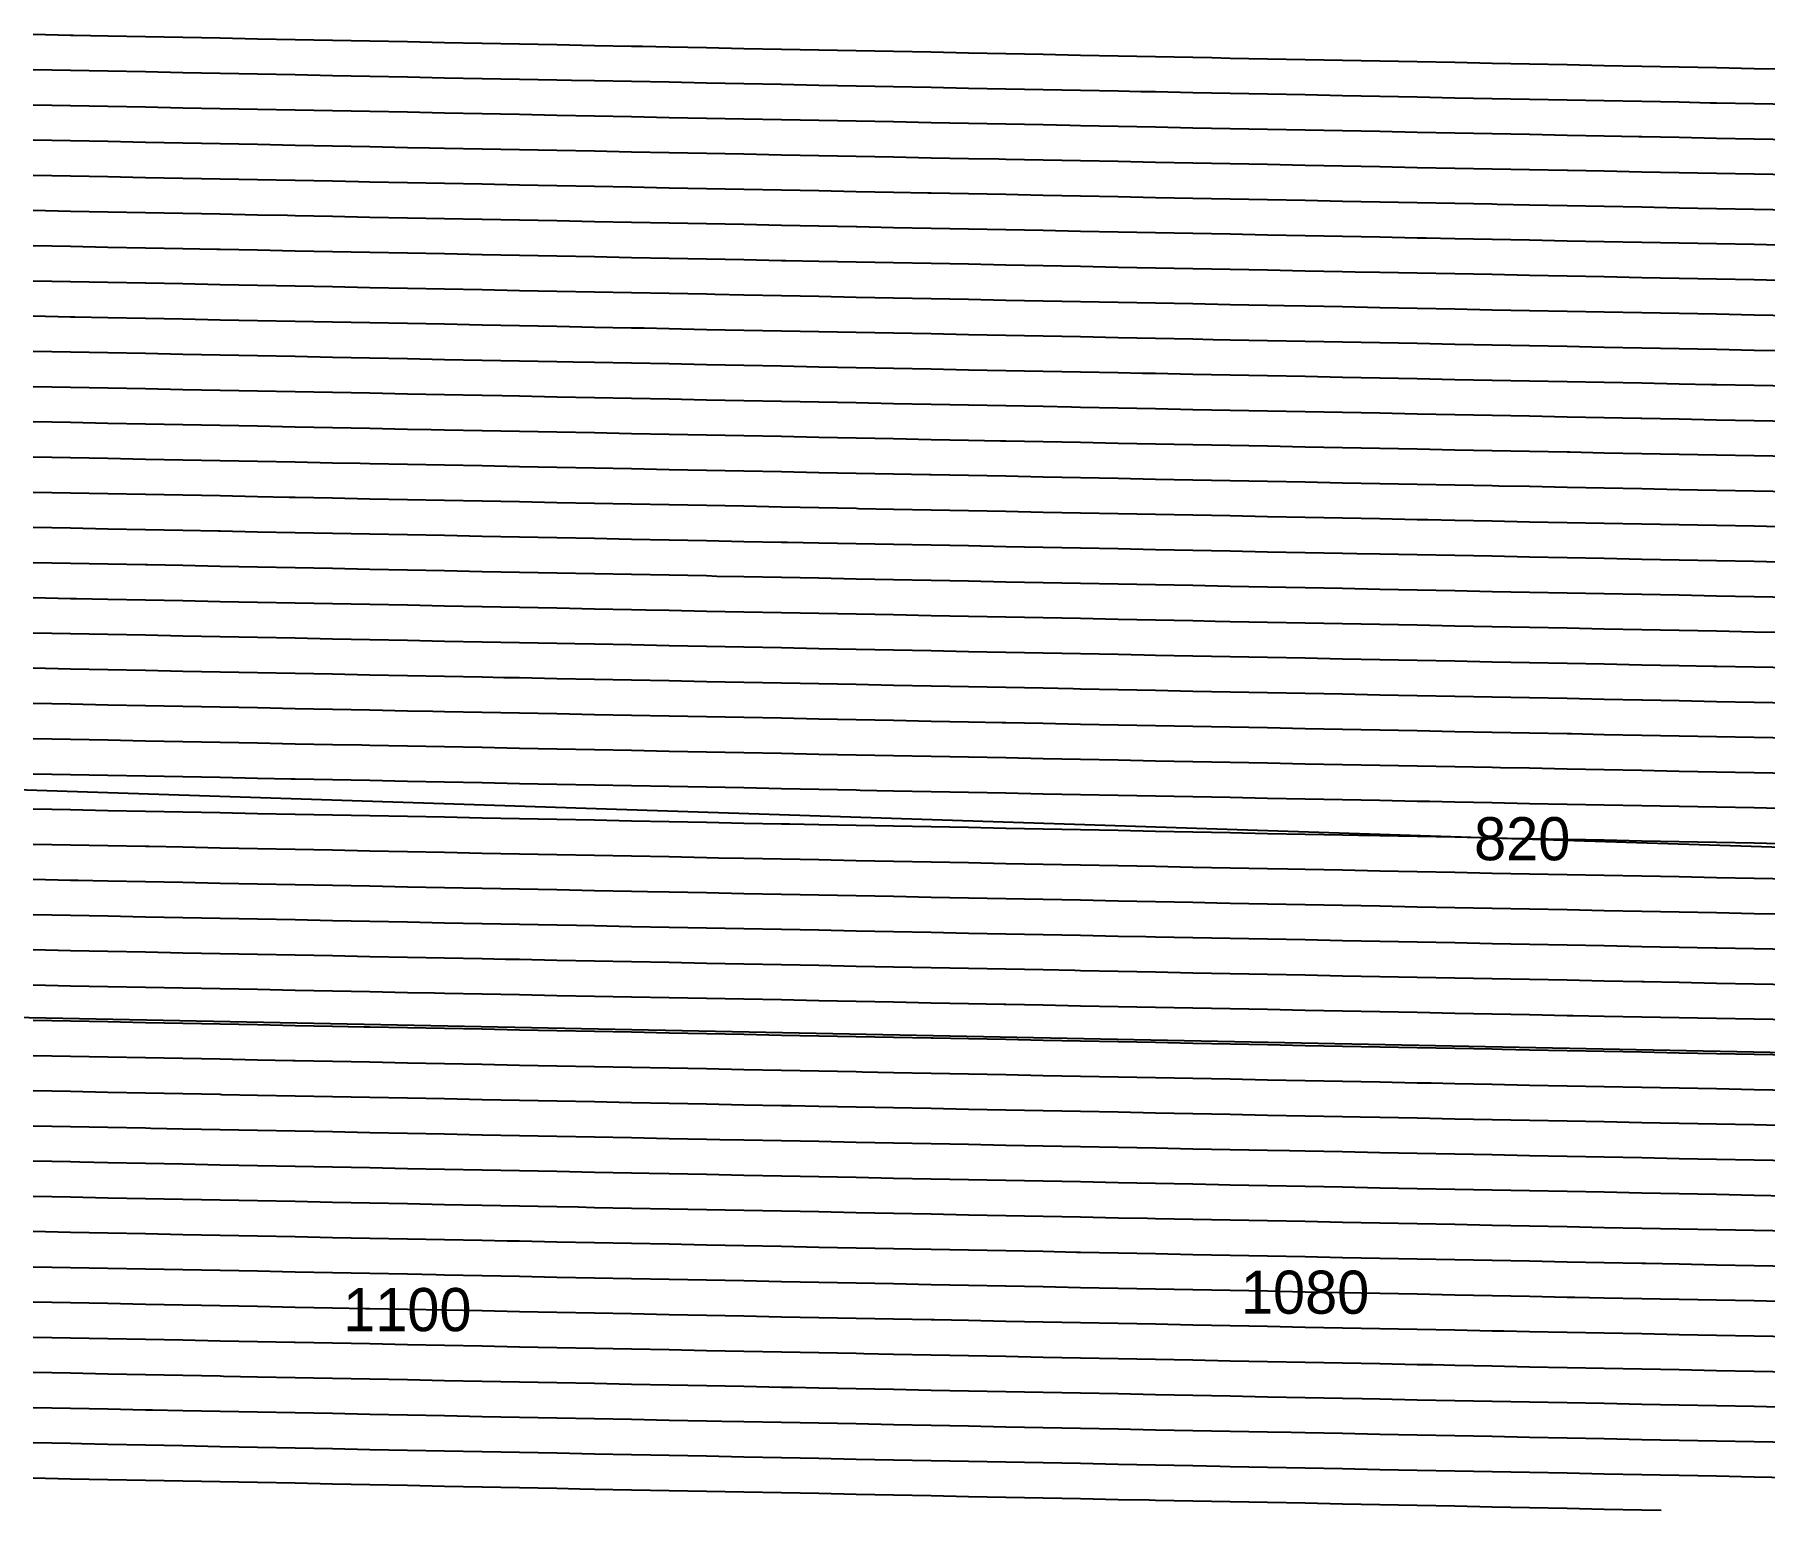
# Model space of a CAD drawing. Header units: metres. Extents: x 2416 to 4584, y 31 to 133.
# Drawn here: x 2984.2 to 3084.5, y 32.7 to 118.3 of the extents above; entities that cross this region are included whole.
import ezdxf
from ezdxf.enums import TextEntityAlignment as Align

# ---------------------------------------------------------------- set-up
doc = ezdxf.new("R2010")
doc.units = ezdxf.units.M
for name, color, linetype in [('Vs_1000', 7, 'Continuous'), ('Vs_1020', 7, 'Continuous'), ('Vs_1040', 7, 'Continuous'), ('Vs_1060', 7, 'Continuous'), ('Vs_1080', 7, 'Continuous'), ('Vs_1100', 7, 'Continuous'), ('Vs_1120', 7, 'Continuous'), ('Vs_1140', 7, 'Continuous'), ('Vs_1160', 7, 'Continuous'), ('Vs_1180', 7, 'Continuous'), ('Vs_1200', 7, 'Continuous'), ('Vs_380', 7, 'Continuous'), ('Vs_400', 7, 'Continuous'), ('Vs_420', 7, 'Continuous'), ('Vs_440', 7, 'Continuous'), ('Vs_460', 7, 'Continuous'), ('Vs_480', 7, 'Continuous'), ('Vs_500', 7, 'Continuous'), ('Vs_520', 7, 'Continuous'), ('Vs_540', 7, 'Continuous'), ('Vs_560', 7, 'Continuous'), ('Vs_580', 7, 'Continuous'), ('Vs_600', 7, 'Continuous'), ('Vs_620', 7, 'Continuous'), ('Vs_640', 7, 'Continuous'), ('Vs_660', 7, 'Continuous'), ('Vs_680', 7, 'Continuous'), ('Vs_700', 7, 'Continuous'), ('Vs_720', 7, 'Continuous'), ('Vs_740', 7, 'Continuous'), ('Vs_760', 7, 'Continuous'), ('Vs_780', 7, 'Continuous'), ('Vs_800', 7, 'Continuous'), ('Vs_820', 7, 'Continuous'), ('Vs_840', 7, 'Continuous'), ('Vs_860', 7, 'Continuous'), ('Vs_880', 7, 'Continuous'), ('Vs_900', 7, 'Continuous'), ('Vs_920', 7, 'Continuous'), ('Vs_940', 7, 'Continuous'), ('Vs_960', 7, 'Continuous'), ('Vs_980', 7, 'Continuous')]:
    doc.layers.add(name, color=color, linetype=linetype)

msp = doc.modelspace()

# ---------------------------------------------------------------- linework, layer by layer
at = {"layer": 'Vs_1000'}
msp.add_lwpolyline([(3086.06, 52.98), (3083.9, 53.02), (3081.73, 53.07), (3079.56, 53.11), (3077.39, 53.15), (3075.22, 53.2), (3073.06, 53.24), (3070.89, 53.28), (3068.72, 53.33), (3066.55, 53.37), (3064.38, 53.41), (3062.22, 53.45), (3060.05, 53.5), (3057.88, 53.54), (3056.97, 53.56), (3055.71, 53.58), (3053.54, 53.63), (3051.38, 53.67), (3049.21, 53.71), (3047.04, 53.75), (3044.87, 53.8), (3042.7, 53.84), (3040.54, 53.88), (3038.37, 53.93), (3036.2, 53.97), (3034.03, 54.01), (3031.86, 54.05), (3029.7, 54.1), (3027.53, 54.14), (3025.36, 54.18), (3023.97, 54.21), (3023.19, 54.23), (3021.02, 54.27), (3018.85, 54.31), (3016.69, 54.36), (3014.52, 54.4), (3012.35, 54.44), (3010.18, 54.48), (3008.01, 54.53), (3005.85, 54.57), (3003.68, 54.61), (3001.51, 54.66), (2999.34, 54.7), (2997.17, 54.74), (2995.01, 54.78), (2992.84, 54.83), (2990.98, 54.86), (2990.67, 54.87), (2988.5, 54.91), (2986.33, 54.96), (2984.17, 55)], dxfattribs=at)
at = {"layer": 'Vs_1020'}
msp.add_lwpolyline([(3085.85, 50.94), (3083.9, 50.98), (3081.73, 51.03), (3079.56, 51.07), (3077.39, 51.11), (3075.22, 51.16), (3073.06, 51.2), (3070.89, 51.24), (3068.72, 51.28), (3066.55, 51.33), (3064.38, 51.37), (3062.22, 51.41), (3060.05, 51.46), (3057.88, 51.5), (3055.71, 51.54), (3053.54, 51.58), (3052.86, 51.6), (3051.38, 51.63), (3049.21, 51.67), (3047.04, 51.71), (3044.87, 51.76), (3042.7, 51.8), (3040.54, 51.84), (3038.37, 51.88), (3036.2, 51.93), (3034.03, 51.97), (3031.86, 52.01), (3029.7, 52.06), (3027.53, 52.1), (3025.36, 52.14), (3023.19, 52.19), (3021.02, 52.23), (3019.86, 52.25), (3018.85, 52.27), (3016.69, 52.31), (3014.52, 52.36), (3012.35, 52.4), (3010.18, 52.44), (3008.01, 52.49), (3005.85, 52.53), (3003.68, 52.57), (3001.51, 52.61), (2999.34, 52.66), (2997.17, 52.7), (2995.01, 52.74), (2992.84, 52.79), (2990.67, 52.83), (2988.5, 52.87), (2986.87, 52.9), (2986.33, 52.92), (2984.17, 52.96)], dxfattribs=at)
at = {"layer": 'Vs_1040'}
msp.add_lwpolyline([(3086.06, 48.9), (3083.9, 48.94), (3081.74, 48.98), (3081.73, 48.99), (3079.56, 49.03), (3077.39, 49.07), (3075.22, 49.11), (3073.06, 49.16), (3070.89, 49.2), (3068.72, 49.24), (3066.55, 49.29), (3064.38, 49.33), (3062.22, 49.37), (3060.05, 49.41), (3057.88, 49.46), (3055.71, 49.5), (3053.54, 49.54), (3051.38, 49.59), (3049.21, 49.63), (3048.74, 49.64), (3047.04, 49.67), (3044.87, 49.71), (3042.7, 49.76), (3040.54, 49.8), (3038.37, 49.84), (3036.2, 49.89), (3034.03, 49.93), (3031.86, 49.97), (3029.7, 50.02), (3027.53, 50.06), (3025.36, 50.1), (3023.19, 50.14), (3021.02, 50.19), (3018.85, 50.23), (3016.69, 50.27), (3015.75, 50.29), (3014.52, 50.32), (3012.35, 50.36), (3010.18, 50.4), (3008.01, 50.44), (3005.85, 50.49), (3003.68, 50.53), (3001.51, 50.57), (2999.34, 50.62), (2997.17, 50.66), (2995.01, 50.7), (2992.84, 50.75), (2990.67, 50.79), (2988.5, 50.83), (2986.33, 50.87), (2984.17, 50.92)], dxfattribs=at)
at = {"layer": 'Vs_1060'}
msp.add_lwpolyline([(3086.06, 46.86), (3083.9, 46.9), (3081.73, 46.94), (3079.56, 46.99), (3077.62, 47.03), (3077.39, 47.03), (3075.22, 47.07), (3073.06, 47.12), (3070.89, 47.16), (3068.72, 47.2), (3066.55, 47.24), (3064.38, 47.29), (3062.22, 47.33), (3060.05, 47.37), (3057.88, 47.42), (3055.71, 47.46), (3053.54, 47.5), (3051.38, 47.54), (3049.21, 47.59), (3047.04, 47.63), (3044.87, 47.67), (3044.63, 47.68), (3042.7, 47.72), (3040.54, 47.76), (3038.37, 47.8), (3036.2, 47.85), (3034.03, 47.89), (3031.86, 47.93), (3029.7, 47.97), (3027.53, 48.02), (3025.36, 48.06), (3023.19, 48.1), (3021.02, 48.15), (3018.85, 48.19), (3016.69, 48.23), (3014.52, 48.27), (3012.35, 48.32), (3011.64, 48.33), (3010.18, 48.36), (3008.01, 48.4), (3005.85, 48.45), (3003.68, 48.49), (3001.51, 48.53), (2999.34, 48.58), (2997.17, 48.62), (2995.01, 48.66), (2992.84, 48.7), (2990.67, 48.75), (2988.5, 48.79), (2986.33, 48.83), (2984.17, 48.88)], dxfattribs=at)
at = {"layer": 'Vs_1080'}
msp.add_lwpolyline([(3086.06, 44.82), (3083.9, 44.86), (3081.73, 44.9), (3079.56, 44.95), (3077.39, 44.99), (3075.22, 45.03), (3073.51, 45.07), (3073.06, 45.07), (3070.89, 45.12), (3068.72, 45.16), (3066.55, 45.2), (3064.38, 45.25), (3062.22, 45.29), (3060.05, 45.33), (3057.88, 45.37), (3055.71, 45.42), (3053.54, 45.46), (3051.38, 45.5), (3049.21, 45.55), (3047.04, 45.59), (3044.87, 45.63), (3042.7, 45.68), (3040.54, 45.72), (3040.52, 45.72), (3038.37, 45.76), (3036.2, 45.8), (3034.03, 45.85), (3031.86, 45.89), (3029.7, 45.93), (3027.53, 45.98), (3025.36, 46.02), (3023.19, 46.06), (3021.02, 46.1), (3018.85, 46.15), (3016.69, 46.19), (3014.52, 46.23), (3012.35, 46.28), (3010.18, 46.32), (3008.01, 46.36), (3007.53, 46.37), (3005.85, 46.41), (3003.68, 46.45), (3001.51, 46.49), (2999.34, 46.53), (2997.17, 46.58), (2995.01, 46.62), (2992.84, 46.66), (2990.67, 46.71), (2988.5, 46.75), (2986.33, 46.79), (2984.17, 46.83)], dxfattribs=at)
at = {"layer": 'Vs_1100'}
msp.add_lwpolyline([(3086.06, 42.78), (3083.9, 42.82), (3081.73, 42.86), (3079.56, 42.9), (3077.39, 42.95), (3075.22, 42.99), (3073.06, 43.03), (3070.89, 43.08), (3069.4, 43.11), (3068.72, 43.12), (3066.55, 43.16), (3064.38, 43.2), (3062.22, 43.25), (3060.05, 43.29), (3057.88, 43.33), (3055.71, 43.38), (3053.54, 43.42), (3051.38, 43.46), (3049.21, 43.51), (3047.04, 43.55), (3044.87, 43.59), (3042.7, 43.63), (3040.54, 43.68), (3038.37, 43.72), (3036.41, 43.76), (3036.2, 43.76), (3034.03, 43.81), (3031.86, 43.85), (3029.7, 43.89), (3027.53, 43.93), (3025.36, 43.98), (3023.19, 44.02), (3021.02, 44.06), (3018.85, 44.11), (3016.69, 44.15), (3014.52, 44.19), (3012.35, 44.24), (3010.18, 44.28), (3008.01, 44.32), (3005.85, 44.36), (3003.68, 44.41), (3003.42, 44.41), (3001.51, 44.45), (2999.34, 44.49), (2997.17, 44.54), (2995.01, 44.58), (2992.84, 44.62), (2990.67, 44.66), (2988.5, 44.71), (2986.33, 44.75), (2984.17, 44.79)], dxfattribs=at)
at = {"layer": 'Vs_1120'}
msp.add_lwpolyline([(3086.06, 40.73), (3083.9, 40.78), (3081.73, 40.82), (3079.56, 40.86), (3077.39, 40.91), (3075.22, 40.95), (3073.06, 40.99), (3070.89, 41.03), (3068.72, 41.08), (3066.55, 41.12), (3065.29, 41.15), (3064.38, 41.16), (3062.22, 41.21), (3060.05, 41.25), (3057.88, 41.29), (3055.71, 41.34), (3053.54, 41.38), (3051.38, 41.42), (3049.21, 41.46), (3047.04, 41.51), (3044.87, 41.55), (3042.7, 41.59), (3040.54, 41.64), (3038.37, 41.68), (3036.2, 41.72), (3034.03, 41.76), (3032.3, 41.8), (3031.86, 41.81), (3029.7, 41.85), (3027.53, 41.89), (3025.36, 41.94), (3023.19, 41.98), (3021.02, 42.02), (3018.85, 42.07), (3016.69, 42.11), (3014.52, 42.15), (3012.35, 42.19), (3010.18, 42.24), (3008.01, 42.28), (3005.85, 42.32), (3003.68, 42.37), (3001.51, 42.41), (2999.34, 42.45), (2999.3, 42.45), (2997.17, 42.49), (2995.01, 42.54), (2992.84, 42.58), (2990.67, 42.62), (2988.5, 42.67), (2986.33, 42.71), (2984.17, 42.75)], dxfattribs=at)
at = {"layer": 'Vs_1140'}
msp.add_lwpolyline([(3086.06, 38.69), (3083.9, 38.74), (3081.73, 38.78), (3079.56, 38.82), (3077.39, 38.86), (3075.22, 38.91), (3073.06, 38.95), (3070.89, 38.99), (3068.72, 39.04), (3066.55, 39.08), (3064.38, 39.12), (3062.22, 39.17), (3061.18, 39.19), (3060.05, 39.21), (3057.88, 39.25), (3055.71, 39.29), (3053.54, 39.34), (3051.38, 39.38), (3049.21, 39.42), (3047.04, 39.47), (3044.87, 39.51), (3042.7, 39.55), (3040.54, 39.59), (3038.37, 39.64), (3036.2, 39.68), (3034.03, 39.72), (3031.86, 39.77), (3029.7, 39.81), (3028.18, 39.84), (3027.53, 39.85), (3025.36, 39.9), (3023.19, 39.94), (3021.02, 39.98), (3018.85, 40.02), (3016.69, 40.07), (3014.52, 40.11), (3012.35, 40.15), (3010.18, 40.2), (3008.01, 40.24), (3005.85, 40.28), (3003.68, 40.32), (3001.51, 40.37), (2999.34, 40.41), (2997.17, 40.45), (2995.19, 40.49), (2995.01, 40.5), (2992.84, 40.54), (2990.67, 40.58), (2988.5, 40.62), (2986.33, 40.67), (2984.17, 40.71)], dxfattribs=at)
at = {"layer": 'Vs_1160'}
msp.add_lwpolyline([(3086.06, 36.65), (3083.9, 36.69), (3081.73, 36.74), (3079.56, 36.78), (3077.39, 36.82), (3075.22, 36.87), (3073.06, 36.91), (3070.89, 36.95), (3068.72, 37), (3066.55, 37.04), (3064.38, 37.08), (3062.22, 37.12), (3060.05, 37.17), (3057.88, 37.21), (3057.07, 37.23), (3055.71, 37.25), (3053.54, 37.3), (3051.38, 37.34), (3049.21, 37.38), (3047.04, 37.42), (3044.87, 37.47), (3042.7, 37.51), (3040.54, 37.55), (3038.37, 37.6), (3036.2, 37.64), (3034.03, 37.68), (3031.86, 37.73), (3029.7, 37.77), (3027.53, 37.81), (3025.36, 37.85), (3024.07, 37.88), (3023.19, 37.9), (3021.02, 37.94), (3018.85, 37.98), (3016.69, 38.03), (3014.52, 38.07), (3012.35, 38.11), (3010.18, 38.15), (3008.01, 38.2), (3005.85, 38.24), (3003.68, 38.28), (3001.51, 38.33), (2999.34, 38.37), (2997.17, 38.41), (2995.01, 38.45), (2992.84, 38.5), (2991.08, 38.53), (2990.67, 38.54), (2988.5, 38.58), (2986.33, 38.63), (2984.17, 38.67)], dxfattribs=at)
at = {"layer": 'Vs_1180'}
msp.add_lwpolyline([(3085.95, 34.61), (3083.9, 34.65), (3081.73, 34.7), (3079.56, 34.74), (3077.39, 34.78), (3075.22, 34.83), (3073.06, 34.87), (3070.89, 34.91), (3068.72, 34.95), (3066.55, 35), (3064.38, 35.04), (3062.22, 35.08), (3060.05, 35.13), (3057.88, 35.17), (3055.71, 35.21), (3053.54, 35.25), (3052.95, 35.27), (3051.38, 35.3), (3049.21, 35.34), (3047.04, 35.38), (3044.87, 35.43), (3042.7, 35.47), (3040.54, 35.51), (3038.37, 35.56), (3036.2, 35.6), (3034.03, 35.64), (3031.86, 35.68), (3029.7, 35.73), (3027.53, 35.77), (3025.36, 35.81), (3023.19, 35.86), (3021.02, 35.9), (3019.96, 35.92), (3018.85, 35.94), (3016.69, 35.98), (3014.52, 36.03), (3012.35, 36.07), (3010.18, 36.11), (3008.01, 36.16), (3005.85, 36.2), (3003.68, 36.24), (3001.51, 36.28), (2999.34, 36.33), (2997.17, 36.37), (2995.01, 36.41), (2992.84, 36.46), (2990.67, 36.5), (2988.5, 36.54), (2986.97, 36.57), (2986.33, 36.59), (2984.17, 36.63)], dxfattribs=at)
at = {"layer": 'Vs_1200'}
msp.add_lwpolyline([(3078.51, 32.72), (3077.39, 32.74), (3075.22, 32.78), (3073.06, 32.83), (3070.89, 32.87), (3068.72, 32.91), (3066.55, 32.96), (3064.38, 33), (3062.22, 33.04), (3060.05, 33.08), (3057.88, 33.13), (3055.71, 33.17), (3053.54, 33.21), (3051.38, 33.26), (3049.21, 33.3), (3048.84, 33.31), (3047.04, 33.34), (3044.87, 33.39), (3042.7, 33.43), (3040.54, 33.47), (3038.37, 33.51), (3036.2, 33.56), (3034.03, 33.6), (3031.86, 33.64), (3029.7, 33.69), (3027.53, 33.73), (3025.36, 33.77), (3023.19, 33.81), (3021.02, 33.86), (3018.85, 33.9), (3016.69, 33.94), (3015.85, 33.96), (3014.52, 33.99), (3012.35, 34.03), (3010.18, 34.07), (3008.01, 34.11), (3005.85, 34.16), (3003.68, 34.2), (3001.51, 34.24), (2999.34, 34.29), (2997.17, 34.33), (2995.01, 34.37), (2992.84, 34.42), (2990.67, 34.46), (2988.5, 34.5), (2986.33, 34.54), (2984.17, 34.59)], dxfattribs=at)
at = {"layer": 'Vs_380'}
msp.add_lwpolyline([(3085.46, 116.27), (3083.9, 116.3), (3081.73, 116.35), (3079.56, 116.39), (3077.39, 116.43), (3075.22, 116.47), (3073.06, 116.52), (3070.89, 116.56), (3068.72, 116.6), (3066.55, 116.65), (3064.38, 116.69), (3062.22, 116.73), (3060.05, 116.77), (3057.88, 116.82), (3055.71, 116.86), (3053.54, 116.9), (3052.47, 116.92), (3051.38, 116.95), (3049.21, 116.99), (3047.04, 117.03), (3044.87, 117.07), (3042.7, 117.12), (3040.54, 117.16), (3038.37, 117.2), (3036.2, 117.25), (3034.03, 117.29), (3031.86, 117.33), (3029.7, 117.38), (3027.53, 117.42), (3025.36, 117.46), (3023.19, 117.5), (3021.02, 117.55), (3019.47, 117.58), (3018.85, 117.59), (3016.69, 117.63), (3014.52, 117.68), (3012.35, 117.72), (3010.18, 117.76), (3008.01, 117.8), (3005.85, 117.85), (3003.68, 117.89), (3001.51, 117.93), (2999.34, 117.98), (2997.17, 118.02), (2995.01, 118.06), (2992.84, 118.11), (2990.67, 118.15), (2988.5, 118.19), (2986.48, 118.23), (2986.33, 118.23), (2984.17, 118.28)], dxfattribs=at)
at = {"layer": 'Vs_400'}
msp.add_lwpolyline([(3086.06, 114.22), (3083.9, 114.26), (3081.73, 114.3), (3081.35, 114.31), (3079.56, 114.35), (3077.39, 114.39), (3075.22, 114.43), (3073.06, 114.48), (3070.89, 114.52), (3068.72, 114.56), (3066.55, 114.6), (3064.38, 114.65), (3062.22, 114.69), (3060.05, 114.73), (3057.88, 114.78), (3055.71, 114.82), (3053.54, 114.86), (3051.38, 114.9), (3049.21, 114.95), (3048.35, 114.96), (3047.04, 114.99), (3044.87, 115.03), (3042.7, 115.08), (3040.54, 115.12), (3038.37, 115.16), (3036.2, 115.21), (3034.03, 115.25), (3031.86, 115.29), (3029.7, 115.33), (3027.53, 115.38), (3025.36, 115.42), (3023.19, 115.46), (3021.02, 115.51), (3018.85, 115.55), (3016.69, 115.59), (3015.36, 115.62), (3014.52, 115.63), (3012.35, 115.68), (3010.18, 115.72), (3008.01, 115.76), (3005.85, 115.81), (3003.68, 115.85), (3001.51, 115.89), (2999.34, 115.94), (2997.17, 115.98), (2995.01, 116.02), (2992.84, 116.06), (2990.67, 116.11), (2988.5, 116.15), (2986.33, 116.19), (2984.17, 116.24)], dxfattribs=at)
at = {"layer": 'Vs_420'}
msp.add_lwpolyline([(3086.06, 112.18), (3083.9, 112.22), (3081.73, 112.26), (3079.56, 112.31), (3077.39, 112.35), (3077.23, 112.35), (3075.22, 112.39), (3073.06, 112.43), (3070.89, 112.48), (3068.72, 112.52), (3066.55, 112.56), (3064.38, 112.61), (3062.22, 112.65), (3060.05, 112.69), (3057.88, 112.73), (3055.71, 112.78), (3053.54, 112.82), (3051.38, 112.86), (3049.21, 112.91), (3047.04, 112.95), (3044.87, 112.99), (3044.24, 113.01), (3042.7, 113.04), (3040.54, 113.08), (3038.37, 113.12), (3036.2, 113.16), (3034.03, 113.21), (3031.86, 113.25), (3029.7, 113.29), (3027.53, 113.34), (3025.36, 113.38), (3023.19, 113.42), (3021.02, 113.46), (3018.85, 113.51), (3016.69, 113.55), (3014.52, 113.59), (3012.35, 113.64), (3011.25, 113.66), (3010.18, 113.68), (3008.01, 113.72), (3005.85, 113.77), (3003.68, 113.81), (3001.51, 113.85), (2999.34, 113.89), (2997.17, 113.94), (2995.01, 113.98), (2992.84, 114.02), (2990.67, 114.07), (2988.5, 114.11), (2986.33, 114.15), (2984.17, 114.19)], dxfattribs=at)
at = {"layer": 'Vs_440'}
msp.add_lwpolyline([(3086.06, 110.14), (3083.9, 110.18), (3081.73, 110.22), (3079.56, 110.26), (3077.39, 110.31), (3075.22, 110.35), (3073.12, 110.39), (3073.06, 110.39), (3070.89, 110.44), (3068.72, 110.48), (3066.55, 110.52), (3064.38, 110.56), (3062.22, 110.61), (3060.05, 110.65), (3057.88, 110.69), (3055.71, 110.74), (3053.54, 110.78), (3051.38, 110.82), (3049.21, 110.87), (3047.04, 110.91), (3044.87, 110.95), (3042.7, 110.99), (3040.54, 111.04), (3040.13, 111.05), (3038.37, 111.08), (3036.2, 111.12), (3034.03, 111.17), (3031.86, 111.21), (3029.7, 111.25), (3027.53, 111.29), (3025.36, 111.34), (3023.19, 111.38), (3021.02, 111.42), (3018.85, 111.47), (3016.69, 111.51), (3014.52, 111.55), (3012.35, 111.6), (3010.18, 111.64), (3008.01, 111.68), (3007.14, 111.7), (3005.85, 111.72), (3003.68, 111.77), (3001.51, 111.81), (2999.34, 111.85), (2997.17, 111.9), (2995.01, 111.94), (2992.84, 111.98), (2990.67, 112.02), (2988.5, 112.07), (2986.33, 112.11), (2984.17, 112.15)], dxfattribs=at)
at = {"layer": 'Vs_460'}
msp.add_lwpolyline([(3086.06, 108.09), (3083.9, 108.14), (3081.73, 108.18), (3079.56, 108.22), (3077.39, 108.27), (3075.22, 108.31), (3073.06, 108.35), (3070.89, 108.39), (3069.01, 108.43), (3068.72, 108.44), (3066.55, 108.48), (3064.38, 108.52), (3062.22, 108.57), (3060.05, 108.61), (3057.88, 108.65), (3055.71, 108.7), (3053.54, 108.74), (3051.38, 108.78), (3049.21, 108.82), (3047.04, 108.87), (3044.87, 108.91), (3042.7, 108.95), (3040.54, 109), (3038.37, 109.04), (3036.2, 109.08), (3036.02, 109.09), (3034.03, 109.12), (3031.86, 109.17), (3029.7, 109.21), (3027.53, 109.25), (3025.36, 109.3), (3023.19, 109.34), (3021.02, 109.38), (3018.85, 109.43), (3016.69, 109.47), (3014.52, 109.51), (3012.35, 109.55), (3010.18, 109.6), (3008.01, 109.64), (3005.85, 109.68), (3003.68, 109.73), (3003.02, 109.74), (3001.51, 109.77), (2999.34, 109.81), (2997.17, 109.85), (2995.01, 109.9), (2992.84, 109.94), (2990.67, 109.98), (2988.5, 110.03), (2986.33, 110.07), (2984.17, 110.11)], dxfattribs=at)
at = {"layer": 'Vs_480'}
msp.add_lwpolyline([(3086.06, 106.05), (3083.9, 106.1), (3081.73, 106.14), (3079.56, 106.18), (3077.39, 106.22), (3075.22, 106.27), (3073.06, 106.31), (3070.89, 106.35), (3068.72, 106.4), (3066.55, 106.44), (3064.9, 106.47), (3064.38, 106.48), (3062.22, 106.53), (3060.05, 106.57), (3057.88, 106.61), (3055.71, 106.65), (3053.54, 106.7), (3051.38, 106.74), (3049.21, 106.78), (3047.04, 106.83), (3044.87, 106.87), (3042.7, 106.91), (3040.54, 106.95), (3038.37, 107), (3036.2, 107.04), (3034.03, 107.08), (3031.91, 107.13), (3031.86, 107.13), (3029.7, 107.17), (3027.53, 107.21), (3025.36, 107.26), (3023.19, 107.3), (3021.02, 107.34), (3018.85, 107.38), (3016.69, 107.43), (3014.52, 107.47), (3012.35, 107.51), (3010.18, 107.56), (3008.01, 107.6), (3005.85, 107.64), (3003.68, 107.68), (3001.51, 107.73), (2999.34, 107.77), (2998.91, 107.78), (2997.17, 107.81), (2995.01, 107.86), (2992.84, 107.9), (2990.67, 107.94), (2988.5, 107.99), (2986.33, 108.03), (2984.17, 108.07)], dxfattribs=at)
at = {"layer": 'Vs_500'}
msp.add_lwpolyline([(3086.06, 104.01), (3083.9, 104.05), (3081.73, 104.1), (3079.56, 104.14), (3077.39, 104.18), (3075.22, 104.23), (3073.06, 104.27), (3070.89, 104.31), (3068.72, 104.36), (3066.55, 104.4), (3064.38, 104.44), (3062.22, 104.48), (3060.79, 104.51), (3060.05, 104.53), (3057.88, 104.57), (3055.71, 104.61), (3053.54, 104.66), (3051.38, 104.7), (3049.21, 104.74), (3047.04, 104.78), (3044.87, 104.83), (3042.7, 104.87), (3040.54, 104.91), (3038.37, 104.96), (3036.2, 105), (3034.03, 105.04), (3031.86, 105.09), (3029.7, 105.13), (3027.79, 105.17), (3027.53, 105.17), (3025.36, 105.21), (3023.19, 105.26), (3021.02, 105.3), (3018.85, 105.34), (3016.69, 105.39), (3014.52, 105.43), (3012.35, 105.47), (3010.18, 105.51), (3008.01, 105.56), (3005.85, 105.6), (3003.68, 105.64), (3001.51, 105.69), (2999.34, 105.73), (2997.17, 105.77), (2995.01, 105.82), (2994.8, 105.82), (2992.84, 105.86), (2990.67, 105.9), (2988.5, 105.94), (2986.33, 105.99), (2984.17, 106.03)], dxfattribs=at)
at = {"layer": 'Vs_520'}
msp.add_lwpolyline([(3086.06, 101.97), (3083.9, 102.01), (3081.73, 102.06), (3079.56, 102.1), (3077.39, 102.14), (3075.22, 102.19), (3073.06, 102.23), (3070.89, 102.27), (3068.72, 102.31), (3066.55, 102.36), (3064.38, 102.4), (3062.22, 102.44), (3060.05, 102.49), (3057.88, 102.53), (3056.67, 102.55), (3055.71, 102.57), (3053.54, 102.61), (3051.38, 102.66), (3049.21, 102.7), (3047.04, 102.74), (3044.87, 102.79), (3042.7, 102.83), (3040.54, 102.87), (3038.37, 102.92), (3036.2, 102.96), (3034.03, 103), (3031.86, 103.04), (3029.7, 103.09), (3027.53, 103.13), (3025.36, 103.17), (3023.68, 103.21), (3023.19, 103.22), (3021.02, 103.26), (3018.85, 103.3), (3016.69, 103.34), (3014.52, 103.39), (3012.35, 103.43), (3010.18, 103.47), (3008.01, 103.52), (3005.85, 103.56), (3003.68, 103.6), (3001.51, 103.65), (2999.34, 103.69), (2997.17, 103.73), (2995.01, 103.77), (2992.84, 103.82), (2990.69, 103.86), (2990.67, 103.86), (2988.5, 103.9), (2986.33, 103.95), (2984.17, 103.99)], dxfattribs=at)
at = {"layer": 'Vs_540'}
msp.add_lwpolyline([(3085.56, 99.94), (3083.9, 99.97), (3081.73, 100.02), (3079.56, 100.06), (3077.39, 100.1), (3075.22, 100.14), (3073.06, 100.19), (3070.89, 100.23), (3068.72, 100.27), (3066.55, 100.32), (3064.38, 100.36), (3062.22, 100.4), (3060.05, 100.44), (3057.88, 100.49), (3055.71, 100.53), (3053.54, 100.57), (3052.56, 100.59), (3051.38, 100.62), (3049.21, 100.66), (3047.04, 100.7), (3044.87, 100.75), (3042.7, 100.79), (3040.54, 100.83), (3038.37, 100.87), (3036.2, 100.92), (3034.03, 100.96), (3031.86, 101), (3029.7, 101.05), (3027.53, 101.09), (3025.36, 101.13), (3023.19, 101.17), (3021.02, 101.22), (3019.57, 101.25), (3018.85, 101.26), (3016.69, 101.3), (3014.52, 101.35), (3012.35, 101.39), (3010.18, 101.43), (3008.01, 101.48), (3005.85, 101.52), (3003.68, 101.56), (3001.51, 101.6), (2999.34, 101.65), (2997.17, 101.69), (2995.01, 101.73), (2992.84, 101.78), (2990.67, 101.82), (2988.5, 101.86), (2986.58, 101.9), (2986.33, 101.9), (2984.17, 101.95)], dxfattribs=at)
at = {"layer": 'Vs_560'}
msp.add_lwpolyline([(3086.06, 97.89), (3083.9, 97.93), (3081.73, 97.97), (3081.44, 97.98), (3079.56, 98.02), (3077.39, 98.06), (3075.22, 98.1), (3073.06, 98.15), (3070.89, 98.19), (3068.72, 98.23), (3066.55, 98.27), (3064.38, 98.32), (3062.22, 98.36), (3060.05, 98.4), (3057.88, 98.45), (3055.71, 98.49), (3053.54, 98.53), (3051.38, 98.58), (3049.21, 98.62), (3048.45, 98.63), (3047.04, 98.66), (3044.87, 98.7), (3042.7, 98.75), (3040.54, 98.79), (3038.37, 98.83), (3036.2, 98.88), (3034.03, 98.92), (3031.86, 98.96), (3029.7, 99), (3027.53, 99.05), (3025.36, 99.09), (3023.19, 99.13), (3021.02, 99.18), (3018.85, 99.22), (3016.69, 99.26), (3015.46, 99.29), (3014.52, 99.31), (3012.35, 99.35), (3010.18, 99.39), (3008.01, 99.43), (3005.85, 99.48), (3003.68, 99.52), (3001.51, 99.56), (2999.34, 99.61), (2997.17, 99.65), (2995.01, 99.69), (2992.84, 99.73), (2990.67, 99.78), (2988.5, 99.82), (2986.33, 99.86), (2984.17, 99.91)], dxfattribs=at)
at = {"layer": 'Vs_580'}
msp.add_lwpolyline([(3086.06, 95.85), (3083.9, 95.89), (3081.73, 95.93), (3079.56, 95.98), (3077.39, 96.02), (3077.33, 96.02), (3075.22, 96.06), (3073.06, 96.1), (3070.89, 96.15), (3068.72, 96.19), (3066.55, 96.23), (3064.38, 96.28), (3062.22, 96.32), (3060.05, 96.36), (3057.88, 96.41), (3055.71, 96.45), (3053.54, 96.49), (3051.38, 96.53), (3049.21, 96.58), (3047.04, 96.62), (3044.87, 96.66), (3044.34, 96.67), (3042.7, 96.71), (3040.54, 96.75), (3038.37, 96.79), (3036.2, 96.83), (3034.03, 96.88), (3031.86, 96.92), (3029.7, 96.96), (3027.53, 97.01), (3025.36, 97.05), (3023.19, 97.09), (3021.02, 97.14), (3018.85, 97.18), (3016.69, 97.22), (3014.52, 97.26), (3012.35, 97.31), (3011.35, 97.33), (3010.18, 97.35), (3008.01, 97.39), (3005.85, 97.44), (3003.68, 97.48), (3001.51, 97.52), (2999.34, 97.56), (2997.17, 97.61), (2995.01, 97.65), (2992.84, 97.69), (2990.67, 97.74), (2988.5, 97.78), (2986.33, 97.82), (2984.17, 97.86)], dxfattribs=at)
at = {"layer": 'Vs_600'}
msp.add_lwpolyline([(3086.06, 93.81), (3083.9, 93.85), (3081.73, 93.89), (3079.56, 93.93), (3077.39, 93.98), (3075.22, 94.02), (3073.22, 94.06), (3073.06, 94.06), (3070.89, 94.11), (3068.72, 94.15), (3066.55, 94.19), (3064.38, 94.24), (3062.22, 94.28), (3060.05, 94.32), (3057.88, 94.36), (3055.71, 94.41), (3053.54, 94.45), (3051.38, 94.49), (3049.21, 94.54), (3047.04, 94.58), (3044.87, 94.62), (3042.7, 94.66), (3040.54, 94.71), (3040.23, 94.71), (3038.37, 94.75), (3036.2, 94.79), (3034.03, 94.84), (3031.86, 94.88), (3029.7, 94.92), (3027.53, 94.97), (3025.36, 95.01), (3023.19, 95.05), (3021.02, 95.09), (3018.85, 95.14), (3016.69, 95.18), (3014.52, 95.22), (3012.35, 95.27), (3010.18, 95.31), (3008.01, 95.35), (3007.23, 95.37), (3005.85, 95.39), (3003.68, 95.44), (3001.51, 95.48), (2999.34, 95.52), (2997.17, 95.57), (2995.01, 95.61), (2992.84, 95.65), (2990.67, 95.69), (2988.5, 95.74), (2986.33, 95.78), (2984.17, 95.82)], dxfattribs=at)
at = {"layer": 'Vs_620'}
msp.add_lwpolyline([(3086.06, 91.76), (3083.9, 91.81), (3081.73, 91.85), (3079.56, 91.89), (3077.39, 91.94), (3075.22, 91.98), (3073.06, 92.02), (3070.89, 92.07), (3069.11, 92.1), (3068.72, 92.11), (3066.55, 92.15), (3064.38, 92.19), (3062.22, 92.24), (3060.05, 92.28), (3057.88, 92.32), (3055.71, 92.37), (3053.54, 92.41), (3051.38, 92.45), (3049.21, 92.49), (3047.04, 92.54), (3044.87, 92.58), (3042.7, 92.62), (3040.54, 92.67), (3038.37, 92.71), (3036.2, 92.75), (3036.12, 92.75), (3034.03, 92.8), (3031.86, 92.84), (3029.7, 92.88), (3027.53, 92.92), (3025.36, 92.97), (3023.19, 93.01), (3021.02, 93.05), (3018.85, 93.1), (3016.69, 93.14), (3014.52, 93.18), (3012.35, 93.22), (3010.18, 93.27), (3008.01, 93.31), (3005.85, 93.35), (3003.68, 93.4), (3003.12, 93.41), (3001.51, 93.44), (2999.34, 93.48), (2997.17, 93.52), (2995.01, 93.57), (2992.84, 93.61), (2990.67, 93.65), (2988.5, 93.7), (2986.33, 93.74), (2984.17, 93.78)], dxfattribs=at)
at = {"layer": 'Vs_640'}
msp.add_lwpolyline([(3086.06, 89.72), (3083.9, 89.77), (3081.73, 89.81), (3079.56, 89.85), (3077.39, 89.9), (3075.22, 89.94), (3073.06, 89.98), (3070.89, 90.02), (3068.72, 90.07), (3066.55, 90.11), (3065, 90.14), (3064.38, 90.15), (3062.22, 90.2), (3060.05, 90.24), (3057.88, 90.28), (3055.71, 90.32), (3053.54, 90.37), (3051.38, 90.41), (3049.21, 90.45), (3047.04, 90.5), (3044.87, 90.54), (3042.7, 90.58), (3040.54, 90.63), (3038.37, 90.67), (3036.2, 90.71), (3034.03, 90.75), (3032, 90.79), (3031.86, 90.8), (3029.7, 90.84), (3027.53, 90.88), (3025.36, 90.93), (3023.19, 90.97), (3021.02, 91.01), (3018.85, 91.05), (3016.69, 91.1), (3014.52, 91.14), (3012.35, 91.18), (3010.18, 91.23), (3008.01, 91.27), (3005.85, 91.31), (3003.68, 91.35), (3001.51, 91.4), (2999.34, 91.44), (2999.01, 91.45), (2997.17, 91.48), (2995.01, 91.53), (2992.84, 91.57), (2990.67, 91.61), (2988.5, 91.66), (2986.33, 91.7), (2984.17, 91.74)], dxfattribs=at)
at = {"layer": 'Vs_660'}
msp.add_lwpolyline([(3086.06, 87.68), (3083.9, 87.73), (3081.73, 87.77), (3079.56, 87.81), (3077.39, 87.85), (3075.22, 87.9), (3073.06, 87.94), (3070.89, 87.98), (3068.72, 88.03), (3066.55, 88.07), (3064.38, 88.11), (3062.22, 88.15), (3060.88, 88.18), (3060.05, 88.2), (3057.88, 88.24), (3055.71, 88.28), (3053.54, 88.33), (3051.38, 88.37), (3049.21, 88.41), (3047.04, 88.46), (3044.87, 88.5), (3042.7, 88.54), (3040.54, 88.58), (3038.37, 88.63), (3036.2, 88.67), (3034.03, 88.71), (3031.86, 88.76), (3029.7, 88.8), (3027.89, 88.83), (3027.53, 88.84), (3025.36, 88.88), (3023.19, 88.93), (3021.02, 88.97), (3018.85, 89.01), (3016.69, 89.06), (3014.52, 89.1), (3012.35, 89.14), (3010.18, 89.18), (3008.01, 89.23), (3005.85, 89.27), (3003.68, 89.31), (3001.51, 89.36), (2999.34, 89.4), (2997.17, 89.44), (2995.01, 89.49), (2994.9, 89.49), (2992.84, 89.53), (2990.67, 89.57), (2988.5, 89.61), (2986.33, 89.66), (2984.17, 89.7)], dxfattribs=at)
at = {"layer": 'Vs_680'}
msp.add_lwpolyline([(3086.06, 85.64), (3083.9, 85.68), (3081.73, 85.73), (3079.56, 85.77), (3077.39, 85.81), (3075.22, 85.86), (3073.06, 85.9), (3070.89, 85.94), (3068.72, 85.98), (3066.55, 86.03), (3064.38, 86.07), (3062.22, 86.11), (3060.05, 86.16), (3057.88, 86.2), (3056.77, 86.22), (3055.71, 86.24), (3053.54, 86.29), (3051.38, 86.33), (3049.21, 86.37), (3047.04, 86.41), (3044.87, 86.46), (3042.7, 86.5), (3040.54, 86.54), (3038.37, 86.59), (3036.2, 86.63), (3034.03, 86.67), (3031.86, 86.71), (3029.7, 86.76), (3027.53, 86.8), (3025.36, 86.84), (3023.78, 86.87), (3023.19, 86.89), (3021.02, 86.93), (3018.85, 86.97), (3016.69, 87.01), (3014.52, 87.06), (3012.35, 87.1), (3010.18, 87.14), (3008.01, 87.19), (3005.85, 87.23), (3003.68, 87.27), (3001.51, 87.32), (2999.34, 87.36), (2997.17, 87.4), (2995.01, 87.44), (2992.84, 87.49), (2990.79, 87.53), (2990.67, 87.53), (2988.5, 87.57), (2986.33, 87.62), (2984.17, 87.66)], dxfattribs=at)
at = {"layer": 'Vs_700'}
msp.add_lwpolyline([(3085.65, 83.61), (3083.9, 83.64), (3081.73, 83.69), (3079.56, 83.73), (3077.39, 83.77), (3075.22, 83.81), (3073.06, 83.86), (3070.89, 83.9), (3068.72, 83.94), (3066.55, 83.99), (3064.38, 84.03), (3062.22, 84.07), (3060.05, 84.12), (3057.88, 84.16), (3055.71, 84.2), (3053.54, 84.24), (3052.66, 84.26), (3051.38, 84.29), (3049.21, 84.33), (3047.04, 84.37), (3044.87, 84.42), (3042.7, 84.46), (3040.54, 84.5), (3038.37, 84.54), (3036.2, 84.59), (3034.03, 84.63), (3031.86, 84.67), (3029.7, 84.72), (3027.53, 84.76), (3025.36, 84.8), (3023.19, 84.84), (3021.02, 84.89), (3019.67, 84.91), (3018.85, 84.93), (3016.69, 84.97), (3014.52, 85.02), (3012.35, 85.06), (3010.18, 85.1), (3008.01, 85.15), (3005.85, 85.19), (3003.68, 85.23), (3001.51, 85.27), (2999.34, 85.32), (2997.17, 85.36), (2995.01, 85.4), (2992.84, 85.45), (2990.67, 85.49), (2988.5, 85.53), (2986.67, 85.57), (2986.33, 85.57), (2984.17, 85.62)], dxfattribs=at)
at = {"layer": 'Vs_720'}
msp.add_lwpolyline([(3086.06, 81.56), (3083.9, 81.6), (3081.73, 81.64), (3081.54, 81.65), (3079.56, 81.69), (3077.39, 81.73), (3075.22, 81.77), (3073.06, 81.82), (3070.89, 81.86), (3068.72, 81.9), (3066.55, 81.95), (3064.38, 81.99), (3062.22, 82.03), (3060.05, 82.07), (3057.88, 82.12), (3055.71, 82.16), (3053.54, 82.2), (3051.38, 82.25), (3049.21, 82.29), (3048.55, 82.3), (3047.04, 82.33), (3044.87, 82.37), (3042.7, 82.42), (3040.54, 82.46), (3038.37, 82.5), (3036.2, 82.55), (3034.03, 82.59), (3031.86, 82.63), (3029.7, 82.67), (3027.53, 82.72), (3025.36, 82.76), (3023.19, 82.8), (3021.02, 82.85), (3018.85, 82.89), (3016.69, 82.93), (3015.56, 82.95), (3014.52, 82.98), (3012.35, 83.02), (3010.18, 83.06), (3008.01, 83.1), (3005.85, 83.15), (3003.68, 83.19), (3001.51, 83.23), (2999.34, 83.28), (2997.17, 83.32), (2995.01, 83.36), (2992.84, 83.4), (2990.67, 83.45), (2988.5, 83.49), (2986.33, 83.53), (2984.17, 83.58)], dxfattribs=at)
at = {"layer": 'Vs_740'}
msp.add_lwpolyline([(3086.06, 79.52), (3083.9, 79.56), (3081.73, 79.6), (3079.56, 79.65), (3077.43, 79.69), (3077.39, 79.69), (3075.22, 79.73), (3073.06, 79.78), (3070.89, 79.82), (3068.72, 79.86), (3066.55, 79.9), (3064.38, 79.95), (3062.22, 79.99), (3060.05, 80.03), (3057.88, 80.08), (3055.71, 80.12), (3053.54, 80.16), (3051.38, 80.2), (3049.21, 80.25), (3047.04, 80.29), (3044.87, 80.33), (3044.44, 80.34), (3042.7, 80.38), (3040.54, 80.42), (3038.37, 80.46), (3036.2, 80.5), (3034.03, 80.55), (3031.86, 80.59), (3029.7, 80.63), (3027.53, 80.68), (3025.36, 80.72), (3023.19, 80.76), (3021.02, 80.81), (3018.85, 80.85), (3016.69, 80.89), (3014.52, 80.93), (3012.35, 80.98), (3011.44, 80.99), (3010.18, 81.02), (3008.01, 81.06), (3005.85, 81.11), (3003.68, 81.15), (3001.51, 81.19), (2999.34, 81.23), (2997.17, 81.28), (2995.01, 81.32), (2992.84, 81.36), (2990.67, 81.41), (2988.5, 81.45), (2986.33, 81.49), (2984.17, 81.54)], dxfattribs=at)
at = {"layer": 'Vs_760'}
msp.add_lwpolyline([(3086.06, 77.48), (3083.9, 77.52), (3081.73, 77.56), (3079.56, 77.61), (3077.39, 77.65), (3075.22, 77.69), (3073.32, 77.73), (3073.06, 77.73), (3070.89, 77.78), (3068.72, 77.82), (3066.55, 77.86), (3064.38, 77.91), (3062.22, 77.95), (3060.05, 77.99), (3057.88, 78.03), (3055.71, 78.08), (3053.54, 78.12), (3051.38, 78.16), (3049.21, 78.21), (3047.04, 78.25), (3044.87, 78.29), (3042.7, 78.33), (3040.54, 78.38), (3040.32, 78.38), (3038.37, 78.42), (3036.2, 78.46), (3034.03, 78.51), (3031.86, 78.55), (3029.7, 78.59), (3027.53, 78.64), (3025.36, 78.68), (3023.19, 78.72), (3021.02, 78.76), (3018.85, 78.81), (3016.69, 78.85), (3014.52, 78.89), (3012.35, 78.94), (3010.18, 78.98), (3008.01, 79.02), (3007.33, 79.04), (3005.85, 79.06), (3003.68, 79.11), (3001.51, 79.15), (2999.34, 79.19), (2997.17, 79.24), (2995.01, 79.28), (2992.84, 79.32), (2990.67, 79.37), (2988.5, 79.41), (2986.33, 79.45), (2984.17, 79.49)], dxfattribs=at)
at = {"layer": 'Vs_780'}
msp.add_lwpolyline([(3086.06, 75.44), (3083.9, 75.48), (3081.73, 75.52), (3079.56, 75.56), (3077.39, 75.61), (3075.22, 75.65), (3073.06, 75.69), (3070.89, 75.74), (3069.21, 75.77), (3068.72, 75.78), (3066.55, 75.82), (3064.38, 75.86), (3062.22, 75.91), (3060.05, 75.95), (3057.88, 75.99), (3055.71, 76.04), (3053.54, 76.08), (3051.38, 76.12), (3049.21, 76.16), (3047.04, 76.21), (3044.87, 76.25), (3042.7, 76.29), (3040.54, 76.34), (3038.37, 76.38), (3036.21, 76.42), (3036.2, 76.42), (3034.03, 76.47), (3031.86, 76.51), (3029.7, 76.55), (3027.53, 76.59), (3025.36, 76.64), (3023.19, 76.68), (3021.02, 76.72), (3018.85, 76.77), (3016.69, 76.81), (3014.52, 76.85), (3012.35, 76.89), (3010.18, 76.94), (3008.01, 76.98), (3005.85, 77.02), (3003.68, 77.07), (3003.22, 77.08), (3001.51, 77.11), (2999.34, 77.15), (2997.17, 77.2), (2995.01, 77.24), (2992.84, 77.28), (2990.67, 77.32), (2988.5, 77.37), (2986.33, 77.41), (2984.17, 77.45)], dxfattribs=at)
at = {"layer": 'Vs_800'}
msp.add_lwpolyline([(3086.06, 73.39), (3083.9, 73.44), (3081.73, 73.48), (3079.56, 73.52), (3077.39, 73.57), (3075.22, 73.61), (3073.06, 73.65), (3070.89, 73.69), (3068.72, 73.74), (3066.55, 73.78), (3065.09, 73.81), (3064.38, 73.82), (3062.22, 73.87), (3060.05, 73.91), (3057.88, 73.95), (3055.71, 73.99), (3053.54, 74.04), (3051.38, 74.08), (3049.21, 74.12), (3047.04, 74.17), (3044.87, 74.21), (3042.7, 74.25), (3040.54, 74.3), (3038.37, 74.34), (3036.2, 74.38), (3034.03, 74.42), (3032.1, 74.46), (3031.86, 74.47), (3029.7, 74.51), (3027.53, 74.55), (3025.36, 74.6), (3023.19, 74.64), (3021.02, 74.68), (3018.85, 74.72), (3016.69, 74.77), (3014.52, 74.81), (3012.35, 74.85), (3010.18, 74.9), (3008.01, 74.94), (3005.85, 74.98), (3003.68, 75.03), (3001.51, 75.07), (2999.34, 75.11), (2999.11, 75.12), (2997.17, 75.15), (2995.01, 75.2), (2992.84, 75.24), (2990.67, 75.28), (2988.5, 75.33), (2986.33, 75.37), (2984.17, 75.41)], dxfattribs=at)
at = {"layer": 'Vs_820'}
for points in [[(2418.3, 93.03), (3070.46, 71.66)], [(3070.46, 71.66), (3068.72, 71.7), (3066.55, 71.74), (3064.38, 71.78), (3062.22, 71.82), (3060.98, 71.85), (3060.05, 71.87), (3057.88, 71.91), (3055.71, 71.95), (3053.54, 72), (3051.38, 72.04), (3049.21, 72.08), (3047.04, 72.13), (3044.87, 72.17), (3042.7, 72.21), (3040.54, 72.25), (3038.37, 72.3), (3036.2, 72.34), (3034.03, 72.38), (3031.86, 72.43), (3029.7, 72.47), (3027.99, 72.5), (3027.53, 72.51), (3025.36, 72.55), (3023.19, 72.6), (3021.02, 72.64), (3018.85, 72.68), (3016.69, 72.73), (3014.52, 72.77), (3012.35, 72.81), (3010.18, 72.86), (3008.01, 72.9), (3005.85, 72.94), (3003.68, 72.98), (3001.51, 73.03), (2999.34, 73.07), (2997.17, 73.11), (2995.01, 73.16), (2995, 73.16), (2992.84, 73.2), (2990.67, 73.24), (2988.5, 73.28), (2986.33, 73.33), (2984.17, 73.37)], [(3086.06, 71.35), (3083.9, 71.4), (3081.73, 71.44), (3079.56, 71.48), (3077.39, 71.52), (3075.22, 71.57), (3073.06, 71.61), (3070.89, 71.65), (3070.46, 71.66)], [(3070.46, 71.66), (3703.96, 50.9)]]:
    msp.add_lwpolyline(points, dxfattribs=at)
at = {"layer": 'Vs_840'}
msp.add_lwpolyline([(3086.06, 69.31), (3083.9, 69.35), (3081.73, 69.4), (3079.56, 69.44), (3077.39, 69.48), (3075.22, 69.53), (3073.06, 69.57), (3070.89, 69.61), (3068.72, 69.65), (3066.55, 69.7), (3064.38, 69.74), (3062.22, 69.78), (3060.05, 69.83), (3057.88, 69.87), (3056.87, 69.89), (3055.71, 69.91), (3053.54, 69.96), (3051.38, 70), (3049.21, 70.04), (3047.04, 70.08), (3044.87, 70.13), (3042.7, 70.17), (3040.54, 70.21), (3038.37, 70.26), (3036.2, 70.3), (3034.03, 70.34), (3031.86, 70.38), (3029.7, 70.43), (3027.53, 70.47), (3025.36, 70.51), (3023.88, 70.54), (3023.19, 70.56), (3021.02, 70.6), (3018.85, 70.64), (3016.69, 70.69), (3014.52, 70.73), (3012.35, 70.77), (3010.18, 70.81), (3008.01, 70.86), (3005.85, 70.9), (3003.68, 70.94), (3001.51, 70.99), (2999.34, 71.03), (2997.17, 71.07), (2995.01, 71.11), (2992.84, 71.16), (2990.88, 71.2), (2990.67, 71.2), (2988.5, 71.24), (2986.33, 71.29), (2984.17, 71.33)], dxfattribs=at)
at = {"layer": 'Vs_860'}
msp.add_lwpolyline([(3085.75, 67.28), (3083.9, 67.31), (3081.73, 67.36), (3079.56, 67.4), (3077.39, 67.44), (3075.22, 67.48), (3073.06, 67.53), (3070.89, 67.57), (3068.72, 67.61), (3066.55, 67.66), (3064.38, 67.7), (3062.22, 67.74), (3060.05, 67.79), (3057.88, 67.83), (3055.71, 67.87), (3053.54, 67.91), (3052.76, 67.93), (3051.38, 67.96), (3049.21, 68), (3047.04, 68.04), (3044.87, 68.09), (3042.7, 68.13), (3040.54, 68.17), (3038.37, 68.21), (3036.2, 68.26), (3034.03, 68.3), (3031.86, 68.34), (3029.7, 68.39), (3027.53, 68.43), (3025.36, 68.47), (3023.19, 68.52), (3021.02, 68.56), (3019.77, 68.58), (3018.85, 68.6), (3016.69, 68.64), (3014.52, 68.69), (3012.35, 68.73), (3010.18, 68.77), (3008.01, 68.82), (3005.85, 68.86), (3003.68, 68.9), (3001.51, 68.94), (2999.34, 68.99), (2997.17, 69.03), (2995.01, 69.07), (2992.84, 69.12), (2990.67, 69.16), (2988.5, 69.2), (2986.77, 69.24), (2986.33, 69.24), (2984.17, 69.29)], dxfattribs=at)
at = {"layer": 'Vs_880'}
msp.add_lwpolyline([(3086.06, 65.23), (3083.9, 65.27), (3081.73, 65.31), (3081.64, 65.32), (3079.56, 65.36), (3077.39, 65.4), (3075.22, 65.44), (3073.06, 65.49), (3070.89, 65.53), (3068.72, 65.57), (3066.55, 65.62), (3064.38, 65.66), (3062.22, 65.7), (3060.05, 65.74), (3057.88, 65.79), (3055.71, 65.83), (3053.54, 65.87), (3051.38, 65.92), (3049.21, 65.96), (3048.65, 65.97), (3047.04, 66), (3044.87, 66.04), (3042.7, 66.09), (3040.54, 66.13), (3038.37, 66.17), (3036.2, 66.22), (3034.03, 66.26), (3031.86, 66.3), (3029.7, 66.35), (3027.53, 66.39), (3025.36, 66.43), (3023.19, 66.47), (3021.02, 66.52), (3018.85, 66.56), (3016.69, 66.6), (3015.65, 66.62), (3014.52, 66.65), (3012.35, 66.69), (3010.18, 66.73), (3008.01, 66.77), (3005.85, 66.82), (3003.68, 66.86), (3001.51, 66.9), (2999.34, 66.95), (2997.17, 66.99), (2995.01, 67.03), (2992.84, 67.07), (2990.67, 67.12), (2988.5, 67.16), (2986.33, 67.2), (2984.17, 67.25)], dxfattribs=at)
at = {"layer": 'Vs_900'}
msp.add_lwpolyline([(3086.06, 63.19), (3083.9, 63.23), (3081.73, 63.27), (3079.56, 63.32), (3077.53, 63.36), (3077.39, 63.36), (3075.22, 63.4), (3073.06, 63.45), (3070.89, 63.49), (3068.72, 63.53), (3066.55, 63.57), (3064.38, 63.62), (3062.22, 63.66), (3060.05, 63.7), (3057.88, 63.75), (3055.71, 63.79), (3053.54, 63.83), (3051.38, 63.87), (3049.21, 63.92), (3047.04, 63.96), (3044.87, 64), (3044.53, 64.01), (3042.7, 64.05), (3040.54, 64.09), (3038.37, 64.13), (3036.2, 64.18), (3034.03, 64.22), (3031.86, 64.26), (3029.7, 64.3), (3027.53, 64.35), (3025.36, 64.39), (3023.19, 64.43), (3021.02, 64.48), (3018.85, 64.52), (3016.69, 64.56), (3014.52, 64.6), (3012.35, 64.65), (3011.54, 64.66), (3010.18, 64.69), (3008.01, 64.73), (3005.85, 64.78), (3003.68, 64.82), (3001.51, 64.86), (2999.34, 64.9), (2997.17, 64.95), (2995.01, 64.99), (2992.84, 65.03), (2990.67, 65.08), (2988.5, 65.12), (2986.33, 65.16), (2984.17, 65.21)], dxfattribs=at)
at = {"layer": 'Vs_920'}
msp.add_lwpolyline([(3086.06, 61.15), (3083.9, 61.19), (3081.73, 61.23), (3079.56, 61.28), (3077.39, 61.32), (3075.22, 61.36), (3073.42, 61.4), (3073.06, 61.4), (3070.89, 61.45), (3068.72, 61.49), (3066.55, 61.53), (3064.38, 61.58), (3062.22, 61.62), (3060.05, 61.66), (3057.88, 61.7), (3055.71, 61.75), (3053.54, 61.79), (3051.38, 61.83), (3049.21, 61.88), (3047.04, 61.92), (3044.87, 61.96), (3042.7, 62.01), (3040.54, 62.05), (3040.42, 62.05), (3038.37, 62.09), (3036.2, 62.13), (3034.03, 62.18), (3031.86, 62.22), (3029.7, 62.26), (3027.53, 62.31), (3025.36, 62.35), (3023.19, 62.39), (3021.02, 62.43), (3018.85, 62.48), (3016.69, 62.52), (3014.52, 62.56), (3012.35, 62.61), (3010.18, 62.65), (3008.01, 62.69), (3007.43, 62.7), (3005.85, 62.73), (3003.68, 62.78), (3001.51, 62.82), (2999.34, 62.86), (2997.17, 62.91), (2995.01, 62.95), (2992.84, 62.99), (2990.67, 63.04), (2988.5, 63.08), (2986.33, 63.12), (2984.17, 63.16)], dxfattribs=at)
at = {"layer": 'Vs_940'}
for points in [[(2418.3, 72.57), (3381.71, 53.37)], [(3086.06, 59.11), (3083.9, 59.15), (3081.73, 59.19), (3079.56, 59.23), (3077.39, 59.28), (3075.22, 59.32), (3073.06, 59.36), (3070.89, 59.41), (3069.3, 59.44), (3068.72, 59.45), (3066.55, 59.49), (3064.38, 59.53), (3062.22, 59.58), (3060.05, 59.62), (3057.88, 59.66), (3055.71, 59.71), (3053.54, 59.75), (3051.38, 59.79), (3049.21, 59.84), (3047.04, 59.88), (3044.87, 59.92), (3042.7, 59.96), (3040.54, 60.01), (3038.37, 60.05), (3036.31, 60.09), (3036.2, 60.09), (3034.03, 60.14), (3031.86, 60.18), (3029.7, 60.22), (3027.53, 60.26), (3025.36, 60.31), (3023.19, 60.35), (3021.02, 60.39), (3018.85, 60.44), (3016.69, 60.48), (3014.52, 60.52), (3012.35, 60.56), (3010.18, 60.61), (3008.01, 60.65), (3005.85, 60.69), (3003.68, 60.74), (3003.32, 60.74), (3001.51, 60.78), (2999.34, 60.82), (2997.17, 60.87), (2995.01, 60.91), (2992.84, 60.95), (2990.67, 60.99), (2988.5, 61.04), (2986.33, 61.08), (2984.17, 61.12)]]:
    msp.add_lwpolyline(points, dxfattribs=at)
at = {"layer": 'Vs_960'}
msp.add_lwpolyline([(3086.06, 57.06), (3083.9, 57.11), (3081.73, 57.15), (3079.56, 57.19), (3077.39, 57.24), (3075.22, 57.28), (3073.06, 57.32), (3070.89, 57.36), (3068.72, 57.41), (3066.55, 57.45), (3065.19, 57.48), (3064.38, 57.49), (3062.22, 57.54), (3060.05, 57.58), (3057.88, 57.62), (3055.71, 57.67), (3053.54, 57.71), (3051.38, 57.75), (3049.21, 57.79), (3047.04, 57.84), (3044.87, 57.88), (3042.7, 57.92), (3040.54, 57.97), (3038.37, 58.01), (3036.2, 58.05), (3034.03, 58.09), (3032.2, 58.13), (3031.86, 58.14), (3029.7, 58.18), (3027.53, 58.22), (3025.36, 58.27), (3023.19, 58.31), (3021.02, 58.35), (3018.85, 58.39), (3016.69, 58.44), (3014.52, 58.48), (3012.35, 58.52), (3010.18, 58.57), (3008.01, 58.61), (3005.85, 58.65), (3003.68, 58.7), (3001.51, 58.74), (2999.34, 58.78), (2999.21, 58.78), (2997.17, 58.82), (2995.01, 58.87), (2992.84, 58.91), (2990.67, 58.95), (2988.5, 59), (2986.33, 59.04), (2984.17, 59.08)], dxfattribs=at)
at = {"layer": 'Vs_980'}
msp.add_lwpolyline([(3086.06, 55.02), (3083.9, 55.07), (3081.73, 55.11), (3079.56, 55.15), (3077.39, 55.19), (3075.22, 55.24), (3073.06, 55.28), (3070.89, 55.32), (3068.72, 55.37), (3066.55, 55.41), (3064.38, 55.45), (3062.22, 55.5), (3061.08, 55.52), (3060.05, 55.54), (3057.88, 55.58), (3055.71, 55.62), (3053.54, 55.67), (3051.38, 55.71), (3049.21, 55.75), (3047.04, 55.8), (3044.87, 55.84), (3042.7, 55.88), (3040.54, 55.92), (3038.37, 55.97), (3036.2, 56.01), (3034.03, 56.05), (3031.86, 56.1), (3029.7, 56.14), (3028.09, 56.17), (3027.53, 56.18), (3025.36, 56.22), (3023.19, 56.27), (3021.02, 56.31), (3018.85, 56.35), (3016.69, 56.4), (3014.52, 56.44), (3012.35, 56.48), (3010.18, 56.53), (3008.01, 56.57), (3005.85, 56.61), (3003.68, 56.65), (3001.51, 56.7), (2999.34, 56.74), (2997.17, 56.78), (2995.09, 56.82), (2995.01, 56.83), (2992.84, 56.87), (2990.67, 56.91), (2988.5, 56.95), (2986.33, 57), (2984.17, 57.04)], dxfattribs=at)

# ---------------------------------------------------------------- texts
at = {"layer": 'Vs_1080'}
msp.add_text('1080', height=2.5, dxfattribs=at).set_placement((3057.88, 45.37), align=Align.MIDDLE_CENTER)
at = {"layer": 'Vs_1100'}
msp.add_text('1100', height=2.5, dxfattribs=at).set_placement((3005.85, 44.36), align=Align.MIDDLE_CENTER)
at = {"layer": 'Vs_820'}
msp.add_text('820', height=2.5, dxfattribs=at).set_placement((3070.46, 71.66), align=Align.MIDDLE_CENTER)

doc.saveas('drawing.dxf')
